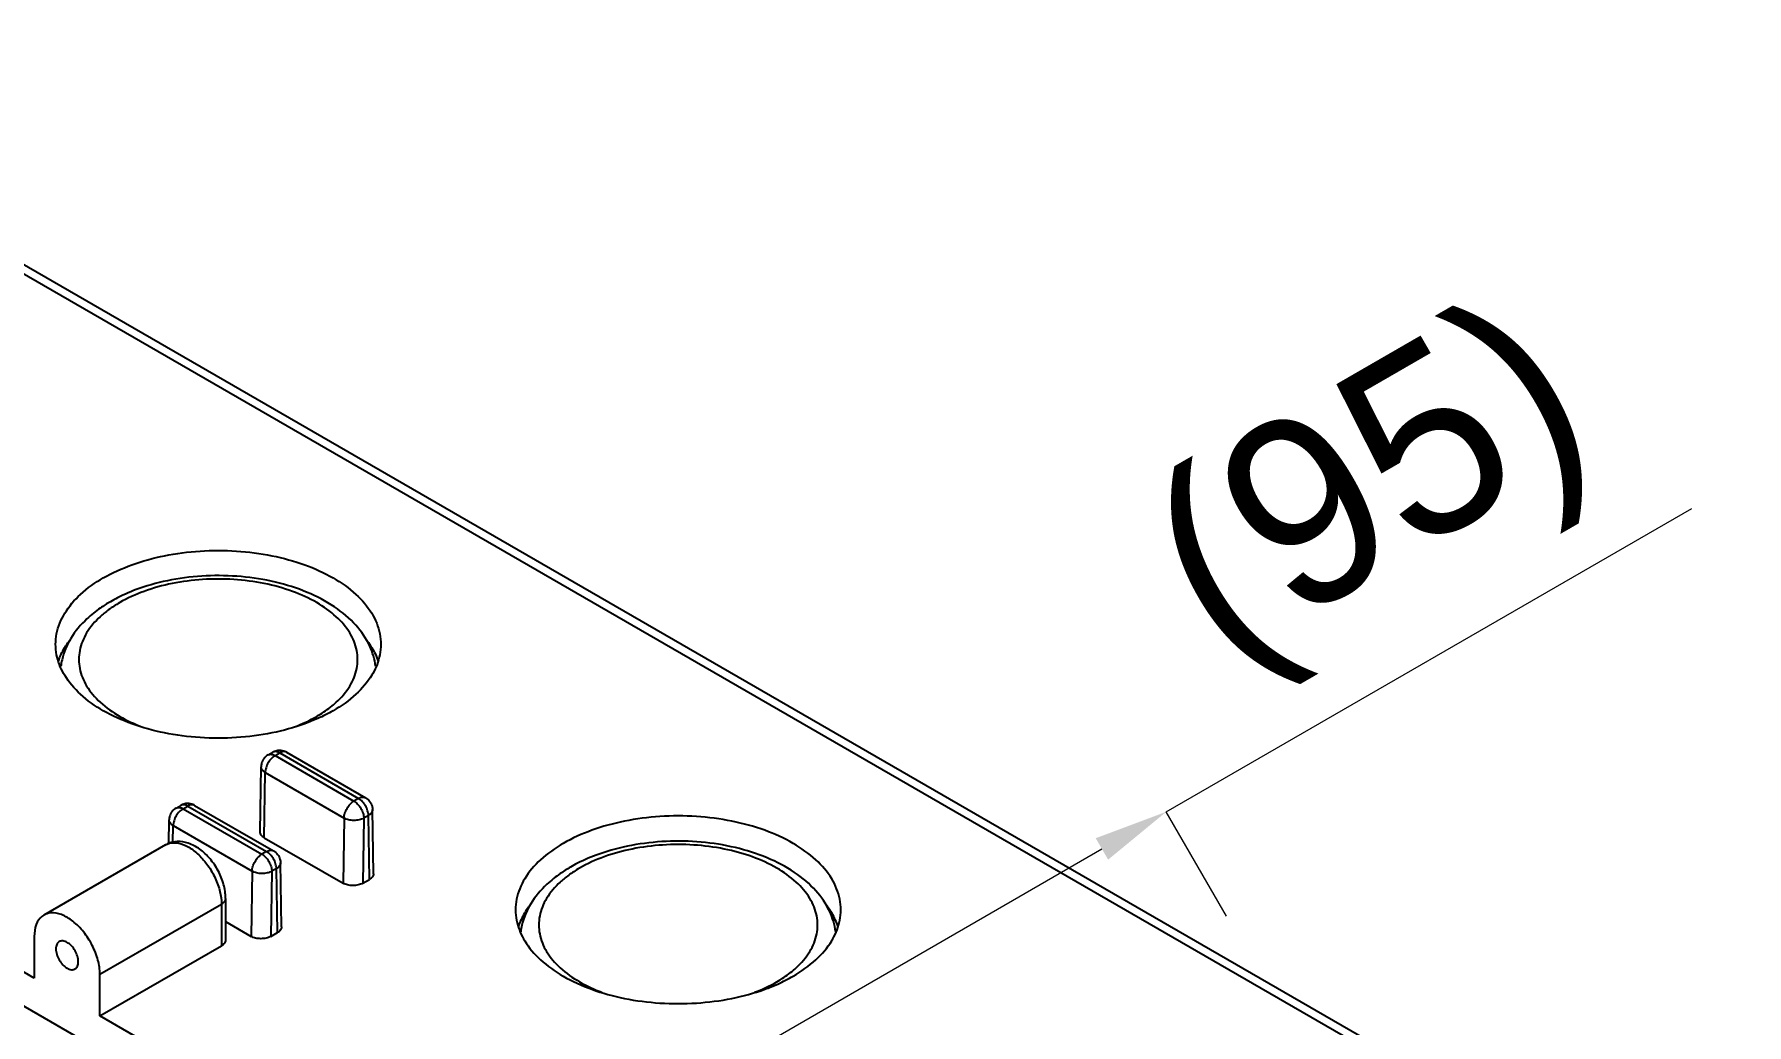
# Model space of a CAD drawing. Extents: x 0 to 1128, y 0 to 827.
# Drawn here: x 713.3 to 805.5, y 572.2 to 625.5 of the extents above; entities that cross this region are included whole.
import ezdxf

# ---------------------------------------------------------------- set-up
doc = ezdxf.new("R2010")
doc.units = 0
doc.header["$LTSCALE"] = 10
doc.header["$MEASUREMENT"] = 0
doc.header["$PDMODE"] = 3
doc.header["$PDSIZE"] = -10
doc.layers.get('0').update_dxf_attribs({"linetype": 'CONTINUOUS'})
doc.layers.get('DEFPOINTS').update_dxf_attribs({"linetype": 'CONTINUOUS'})
doc.styles.add('Daelim Dimension', font='')
doc.styles.get('Daelim Dimension').set_extended_font_data('나눔고딕')
doc.dimstyles.new('DEFAULT', dxfattribs={"dimscale": 2, "dimtxt": 2, "dimasz": 2, "dimexe": 0, "dimexo": 2, "dimgap": 1, "dimtad": 1, "dimdec": 0, "dimzin": 9, "dimdsep": 46, "dimtxsty": 'Daelim Dimension', "dimcen": 0.5, "dimclrd": 5, "dimclre": 5, "dimclrt": 256, "dimadec": 1, "dimazin": 0, "dimtfac": 1, "dimtdec": 0, "dimtix": 1, "dimtmove": 0, "dimatfit": 3, "dimfxl": 1, "dimtolj": 1, "dimtzin": 1, "dimlwd": 9, "dimlwe": 9, "dimarcsym": 0})

# ---------------------------------------------------------------- blocks, each defined once
blk = doc.blocks.new('*D5')
at = {"color": 5, "lineweight": 9, "ltscale": 0.5, "transparency": 16777216}
for p, q in [((774.245, 583.67), (802.521, 599.995)), ((777.486, 578.057), (774.245, 583.67)), ((744.743, 566.637), (770.781, 581.67)), ((744.52, 559.024), (741.279, 564.637))]:
    blk.add_line(p, q, dxfattribs=at)
at = {"color": 5, "ltscale": 0.5, "transparency": 16777216}
for points in [[(770.448, 582.248), (771.115, 581.093), (774.245, 583.67)], [(744.41, 567.215), (745.077, 566.06), (741.279, 564.637)]]:
    blk.add_solid(points, dxfattribs=at)
at = {"layer": 'DEFPOINTS', "color": 0, "ltscale": 0.5, "transparency": 16777216}
for p in [(774.245, 583.67), (779.486, 574.593), (746.52, 555.56)]:
    blk.add_point(p, dxfattribs=at)
at = {"color": 7, "ltscale": 0.5, "transparency": 16777216, "insert": (785.689, 600.499), "char_height": 10, "attachment_point": 5, "rotation": 29.99985, "style": 'Daelim Dimension'}
blk.add_mtext('\\A1;(95)', dxfattribs=at)

msp = doc.modelspace()

# ---------------------------------------------------------------- linework, layer by layer
at = {"color": 9, "linetype": 'Continuous'}
for p, q in [((804.727, 559.514), (690.528, 625.444)), ((725.541, 586.091), (725.541, 586.091)), ((726.164, 586.873), (726.164, 586.873)), ((726.291, 586.692), (726.539, 586.836)), ((726.291, 586.692), (730.533, 584.243)), ((726.539, 586.836), (730.782, 584.386)), ((725.708, 582.273), (725.76, 585.784)), ((725.76, 585.784), (730.003, 583.335)), ((730.782, 584.386), (730.533, 584.243)), ((721.214, 584.015), (721.214, 584.015)), ((721.34, 583.834), (721.589, 583.978)), ((721.34, 583.834), (725.583, 581.385)), ((721.589, 583.978), (725.831, 581.528)), ((730.003, 583.335), (729.95, 579.824)), ((731.064, 583.324), (731.011, 579.824)), ((731.312, 583.468), (731.064, 583.324)), ((731.364, 580.028), (731.312, 583.468)), ((731.532, 583.785), (731.532, 583.785)), ((720.59, 583.233), (720.59, 583.233)), ((720.796, 582.013), (720.81, 582.926)), ((720.81, 582.926), (725.053, 580.477)), ((725.831, 581.528), (725.583, 581.385)), ((726.362, 580.61), (726.113, 580.466)), ((726.414, 577.17), (726.362, 580.61)), ((726.581, 580.927), (726.581, 580.927)), ((725.053, 580.477), (725, 576.966)), ((726.113, 580.466), (726.061, 576.966)), ((716.868, 574.925), (723.409, 578.701)), ((723.409, 578.701), (723.409, 576.455))]:
    msp.add_line(p, q, dxfattribs=at)
at = {"color": 7, "linetype": 'Continuous'}
for p, q in [((805.476, 559.588), (691.278, 625.519)), ((713.333, 574.72), (658.002, 606.665)), ((771.493, 539.305), (658.709, 604.42)), ((725.488, 582.583), (725.541, 586.091)), ((725.916, 586.729), (726.164, 586.873)), ((726.914, 586.873), (731.157, 584.423)), ((720.965, 583.871), (721.214, 584.015)), ((721.964, 584.015), (726.206, 581.565)), ((731.584, 580.338), (731.532, 583.785)), ((720.571, 581.96), (720.59, 583.233)), ((720.391, 581.886), (713.851, 578.11)), ((725.708, 582.273), (729.95, 579.824)), ((726.634, 577.48), (726.581, 580.927)), ((731.011, 579.824), (731.364, 580.028)), ((723.629, 579.007), (723.629, 576.762)), ((723.629, 577.757), (725, 576.966)), ((713.333, 576.966), (713.333, 574.72)), ((726.061, 576.966), (726.414, 577.17)), ((716.868, 572.679), (723.409, 576.455)), ((716.868, 572.679), (716.868, 574.925)), ((772.2, 540.734), (716.868, 572.679))]:
    msp.add_line(p, q, dxfattribs=at)
for points, start_tangent, end_tangent in [([(717.045, 596.255), (718.577, 596.96), (720.342, 597.451), (722.252, 597.703), (724.212, 597.703), (726.122, 597.451), (727.887, 596.961), (729.419, 596.255), (730.641, 595.371), (731.491, 594.352), (731.927, 593.249), (731.981, 592.683)], (0.866027, 0.499998), (0.000004, -1)), ([(714.483, 592.683), (714.537, 593.249), (714.973, 594.352), (715.823, 595.371), (717.045, 596.255)], (-0.000004, 1), (0.866027, 0.499998)), ([(731.702, 591.512), (731.384, 592.59), (730.639, 593.707), (729.491, 594.693), (728.015, 595.48), (726.311, 596.029), (724.47, 596.325), (722.578, 596.365), (720.718, 596.149), (718.974, 595.683), (717.81, 595.185)], (-0.131885, 0.991265), (-0.890645, -0.4547)), ([(716.888, 594.635), (716.17, 594.057), (715.299, 593), (714.826, 591.856), (714.761, 591.497)], (-0.820775, -0.571252), (-0.126549, -0.99196)), ([(717.429, 594.978), (716.888, 594.635)], (-0.866027, -0.499998), (-0.820775, -0.571252)), ([(717.81, 595.185), (717.429, 594.978)], (-0.890645, -0.4547), (-0.866027, -0.499998)), ([(714.912, 591.119), (714.537, 592.117), (714.483, 592.683)], (-0.490536, 0.871421), (-0.000004, 1)), ([(714.633, 591.779), (714.961, 592.495)], (0.310352, 0.950622), (0.512342, 0.858781)), ([(714.961, 592.495), (714.973, 592.514)], (0.512342, 0.858781), (0.517433, 0.855723)), ([(714.973, 592.514), (715.189, 592.835)], (0.517433, 0.855723), (0.595517, 0.803343)), ([(731.244, 592.878), (731.491, 592.514)], (0.605406, -0.795917), (0.51749, -0.855689)), ([(731.491, 592.514), (731.503, 592.495)], (0.51749, -0.855689), (0.512385, -0.858756)), ([(731.503, 592.495), (731.832, 591.779)], (0.512385, -0.858756), (0.310333, -0.950628)), ([(731.981, 592.683), (731.927, 592.117), (731.551, 591.117)], (0.000004, -1), (-0.491039, -0.871137)), ([(714.973, 591.015), (714.912, 591.119)], (-0.51749, 0.855689), (-0.490536, 0.871421)), ([(728.589, 588.688), (727.888, 588.406), (726.122, 587.915), (724.212, 587.663), (722.253, 587.663), (720.342, 587.915), (718.577, 588.406), (717.045, 589.111), (715.823, 589.995), (714.973, 591.015)], (-0.912988, -0.407987), (-0.51749, 0.855689)), ([(731.491, 591.015), (730.641, 589.995), (729.419, 589.111)], (-0.517433, -0.855723), (-0.866027, -0.499998)), ([(731.551, 591.117), (731.491, 591.015)], (-0.491039, -0.871137), (-0.517433, -0.855723)), ([(729.419, 589.111), (728.589, 588.688)], (-0.866027, -0.499998), (-0.912988, -0.407987)), ([(726.512, 586.973), (726.25, 586.915), (726.193, 586.889)], (-0.999359, -0.035785), (-0.886867, -0.462025)), ([(726.914, 586.873), (726.824, 586.917), (726.539, 586.973), (726.512, 586.973)], (-0.865718, 0.500532), (-0.999359, -0.035785)), ([(725.916, 586.729), (725.699, 586.541), (725.567, 586.278), (725.541, 586.091)], (-0.866027, -0.499998), (-0.01513, -0.999886)), ([(726.193, 586.889), (726.164, 586.873)], (-0.886867, -0.462025), (-0.865678, -0.500601)), ([(731.157, 584.423), (731.374, 584.234), (731.506, 583.97), (731.532, 583.785)], (0.86603, -0.499992), (0.01533, -0.999882)), ([(720.965, 583.871), (720.749, 583.683), (720.617, 583.42), (720.59, 583.233)], (-0.866027, -0.499998), (-0.01513, -0.999886)), ([(721.243, 584.031), (721.214, 584.015)], (-0.886867, -0.462025), (-0.865678, -0.500601)), ([(721.562, 584.115), (721.3, 584.057), (721.243, 584.031)], (-0.999359, -0.035785), (-0.886867, -0.462025)), ([(721.964, 584.015), (721.874, 584.059), (721.589, 584.115), (721.562, 584.115)], (-0.865718, 0.500532), (-0.999359, -0.035785)), ([(756.73, 578.395), (756.676, 578.96), (756.24, 580.063), (755.39, 581.082), (754.168, 581.967), (752.636, 582.672), (750.871, 583.163), (748.961, 583.415), (747.001, 583.415), (745.091, 583.163), (743.326, 582.672), (741.794, 581.967)], (-0.000004, 1), (-0.866027, -0.499998)), ([(725.708, 582.273), (725.545, 582.414), (725.488, 582.579), (725.488, 582.583)], (-0.86603, 0.499992), (0.01624, 0.999868)), ([(723.629, 579.007), (723.522, 579.756), (723.229, 580.488), (722.79, 581.138), (722.235, 581.658), (721.622, 581.979), (721.031, 582.068), (720.503, 581.944), (720.39, 581.886)], (0, 1), (-0.864909, -0.501928)), ([(726.206, 581.565), (726.424, 581.376), (726.555, 581.112), (726.581, 580.927)], (0.86603, -0.499992), (0.01533, -0.999882)), ([(741.794, 581.967), (740.572, 581.082), (739.722, 580.063), (739.286, 578.96), (739.232, 578.395)], (-0.866027, -0.499998), (0.000004, -1)), ([(756.45, 577.224), (756.133, 578.302), (755.388, 579.418), (754.24, 580.405), (752.764, 581.192), (751.059, 581.74), (749.218, 582.037), (747.327, 582.076), (745.467, 581.86), (743.723, 581.394), (742.559, 580.897)], (-0.131885, 0.991265), (-0.890645, -0.4547)), ([(742.178, 580.689), (741.637, 580.347)], (-0.866027, -0.499998), (-0.820775, -0.571252)), ([(742.559, 580.897), (742.178, 580.689)], (-0.890645, -0.4547), (-0.866027, -0.499998)), ([(731.011, 579.824), (730.768, 579.73), (730.481, 579.697), (730.194, 579.73), (729.95, 579.824)], (-0.866027, -0.499998), (-0.86603, 0.499992)), ([(731.584, 580.338), (731.584, 580.334), (731.527, 580.168), (731.364, 580.028)], (0.016555, -0.999863), (-0.866027, -0.499998)), ([(741.637, 580.347), (740.919, 579.769), (740.048, 578.712), (739.574, 577.567), (739.51, 577.209)], (-0.820775, -0.571252), (-0.126549, -0.99196)), ([(713.85, 578.109), (713.746, 578.039), (713.439, 577.602), (713.333, 576.966)], (-0.87059, -0.492009), (0, -1)), ([(716.868, 574.925), (716.762, 575.684), (716.455, 576.475), (715.985, 577.203), (715.408, 577.778), (714.794, 578.133), (714.217, 578.223), (713.85, 578.109)], (0, 1), (-0.87059, -0.492009)), ([(739.232, 578.395), (739.286, 577.829), (739.661, 576.83)], (0.000004, -1), (0.490536, -0.871421)), ([(739.71, 578.206), (739.382, 577.49)], (-0.512342, -0.858781), (-0.310352, -0.950622)), ([(739.722, 578.226), (739.71, 578.206)], (-0.517433, -0.855723), (-0.512342, -0.858781)), ([(739.937, 578.546), (739.722, 578.226)], (-0.595517, -0.803343), (-0.517433, -0.855723)), ([(756.24, 578.226), (755.992, 578.589)], (-0.51749, 0.855689), (-0.605406, 0.795917)), ([(756.252, 578.206), (756.24, 578.226)], (-0.512385, 0.858756), (-0.51749, 0.855689)), ([(756.58, 577.49), (756.252, 578.206)], (-0.310333, 0.950628), (-0.512385, 0.858756)), ([(756.3, 576.828), (756.676, 577.829), (756.73, 578.395)], (0.491039, 0.871137), (-0.000004, 1)), ([(726.061, 576.966), (725.817, 576.872), (725.53, 576.839), (725.243, 576.872), (725, 576.966)], (-0.866027, -0.499998), (-0.86603, 0.499992)), ([(726.634, 577.48), (726.634, 577.476), (726.577, 577.31), (726.414, 577.17)], (0.016555, -0.999863), (-0.866027, -0.499998)), ([(739.661, 576.83), (739.722, 576.726)], (0.490536, -0.871421), (0.51749, -0.855689)), ([(756.24, 576.726), (756.3, 576.828)], (0.517433, 0.855723), (0.491039, 0.871137)), ([(714.676, 576.681), (714.545, 576.531), (714.5, 576.292)], (-0.866307, -0.499512), (0, -1)), ([(714.5, 576.292), (714.545, 576), (714.676, 575.7), (714.871, 575.437), (715.101, 575.251), (715.331, 575.171), (715.526, 575.209)], (0, -1), (0.866307, 0.499512)), ([(715.702, 575.598), (715.656, 575.89), (715.526, 576.191), (715.331, 576.454), (715.101, 576.639), (714.871, 576.719), (714.676, 576.681)], (0, 1), (-0.866307, -0.499512)), ([(723.629, 576.762), (723.572, 576.596), (723.409, 576.455)], (-0.000001, -1), (-0.866027, -0.499998)), ([(739.722, 576.726), (740.572, 575.707), (741.794, 574.823), (743.326, 574.117), (745.091, 573.626), (747.001, 573.375), (748.961, 573.375), (750.871, 573.626), (752.636, 574.117), (753.338, 574.4)], (0.51749, -0.855689), (0.912988, 0.407987)), ([(754.168, 574.823), (755.39, 575.707), (756.24, 576.726)], (0.866027, 0.499998), (0.517433, 0.855723)), ([(715.526, 575.209), (715.656, 575.359), (715.702, 575.598)], (0.866307, 0.499512), (0, 1)), ([(753.338, 574.4), (754.168, 574.823)], (0.912988, 0.407987), (0.866027, 0.499998))]:
    msp.add_spline(points, degree=3, dxfattribs=dict(at, start_tangent=start_tangent, end_tangent=end_tangent))
at = {"color": 9, "linetype": 'Continuous'}
for points, start_tangent, end_tangent in [([(729.582, 589.562), (730.311, 590.436), (730.685, 591.382), (730.685, 592.351), (730.311, 593.297), (729.582, 594.17), (728.535, 594.929), (727.222, 595.533), (725.708, 595.954), (724.071, 596.169), (722.392, 596.169), (720.754, 595.953), (719.241, 595.533), (717.929, 594.928)], (0.736491, 0.676447), (-0.866027, -0.499998)), ([(717.091, 594.352), (716.882, 594.171)], (-0.771717, -0.635966), (-0.736491, -0.676447)), ([(717.609, 594.732), (717.091, 594.352)], (-0.83697, -0.547249), (-0.771717, -0.635966)), ([(717.929, 594.928), (717.609, 594.732)], (-0.866027, -0.499998), (-0.83697, -0.547249)), ([(716.882, 594.171), (716.153, 593.297), (715.779, 592.351), (715.779, 591.382), (716.153, 590.436), (716.882, 589.563), (717.929, 588.804), (719.126, 588.243)], (-0.736491, -0.676447), (0.935567, -0.35315)), ([(727.339, 588.243), (728.536, 588.805)], (0.935505, 0.353314), (0.866027, 0.499998)), ([(728.536, 588.805), (729.28, 589.306)], (0.866027, 0.499998), (0.785608, 0.618725)), ([(729.28, 589.306), (729.582, 589.562)], (0.785608, 0.618725), (0.736491, 0.676447)), ([(725.76, 585.784), (725.597, 585.925), (725.541, 586.089), (725.541, 586.091)], (-0.86603, 0.499992), (0.015849, 0.999874)), ([(726.291, 586.692), (726.093, 586.534), (725.92, 586.305), (725.804, 586.041), (725.76, 585.784)], (-0.866027, -0.499998), (-0.014984, -0.999888)), ([(725.916, 586.729), (726.088, 586.763), (726.123, 586.758)], (0.866028, 0.499995), (0.983202, -0.18252)), ([(726.123, 586.758), (726.291, 586.692)], (0.983202, -0.18252), (0.86603, -0.499992)), ([(726.539, 586.836), (726.335, 586.906), (726.164, 586.873)], (-0.86603, 0.499992), (-0.866748, -0.498746)), ([(726.914, 586.873), (726.912, 586.874), (726.741, 586.906), (726.539, 586.836)], (-0.86532, 0.50122), (-0.866027, -0.499998)), ([(730.003, 583.335), (730.046, 583.591), (730.162, 583.853), (730.332, 584.081), (730.533, 584.243)], (0.014984, 0.999888), (0.866027, 0.499998)), ([(730.533, 584.243), (730.733, 584.082), (730.907, 583.85), (731.023, 583.583), (731.064, 583.324)], (0.86603, -0.499992), (0, -1)), ([(730.782, 584.386), (730.983, 584.457), (731.153, 584.425), (731.157, 584.423)], (0.866027, 0.499998), (0.864755, -0.502194)), ([(731.312, 583.468), (731.271, 583.727), (731.155, 583.993), (730.982, 584.226), (730.782, 584.386)], (0, 1), (-0.86603, 0.499992)), ([(721.34, 583.834), (721.142, 583.676), (720.97, 583.447), (720.853, 583.183), (720.81, 582.926)], (-0.866027, -0.499998), (-0.014984, -0.999888)), ([(720.965, 583.871), (721.137, 583.905), (721.173, 583.9)], (0.866028, 0.499995), (0.983202, -0.18252)), ([(721.173, 583.9), (721.34, 583.834)], (0.983202, -0.18252), (0.86603, -0.499992)), ([(721.589, 583.978), (721.385, 584.048), (721.214, 584.015)], (-0.86603, 0.499992), (-0.866748, -0.498746)), ([(721.964, 584.015), (721.962, 584.016), (721.79, 584.048), (721.589, 583.978)], (-0.86532, 0.50122), (-0.866027, -0.499998)), ([(731.064, 583.324), (730.819, 583.234), (730.53, 583.205), (730.242, 583.241), (730.003, 583.335)], (-0.87355, -0.486734), (-0.86603, 0.499992)), ([(731.532, 583.785), (731.532, 583.783), (731.475, 583.613), (731.312, 583.468)], (0.015864, -0.999874), (-0.858437, -0.512918)), ([(720.81, 582.926), (720.647, 583.067), (720.59, 583.231), (720.59, 583.233)], (-0.86603, 0.499992), (0.015849, 0.999874)), ([(720.392, 581.885), (720.571, 581.964)], (0.866032, 0.499988), (0.955217, 0.295907)), ([(720.571, 581.964), (720.603, 581.973), (720.625, 581.978)], (0.955217, 0.295907), (0.972601, 0.232482)), ([(720.625, 581.978), (721.095, 581.978), (721.642, 581.762), (722.188, 581.347), (722.681, 580.772), (723.072, 580.095), (723.323, 579.381), (723.409, 578.701)], (0.972601, 0.232482), (0, -1)), ([(725.831, 581.528), (726.032, 581.599), (726.203, 581.567), (726.206, 581.565)], (0.866027, 0.499998), (0.864755, -0.502194)), ([(726.362, 580.61), (726.321, 580.869), (726.205, 581.135), (726.031, 581.368), (725.831, 581.528)], (0, 1), (-0.86603, 0.499992)), ([(754.331, 575.274), (755.06, 576.147), (755.434, 577.093), (755.434, 578.063), (755.06, 579.008), (754.331, 579.882), (753.284, 580.64), (751.971, 581.245), (750.457, 581.665), (748.82, 581.881), (747.14, 581.881), (745.503, 581.665), (743.99, 581.244), (742.678, 580.64)], (0.736491, 0.676447), (-0.866027, -0.499998)), ([(725.053, 580.477), (725.096, 580.733), (725.211, 580.995), (725.382, 581.223), (725.583, 581.385)], (0.014984, 0.999888), (0.866027, 0.499998)), ([(725.583, 581.385), (725.783, 581.224), (725.956, 580.991), (726.073, 580.725), (726.113, 580.466)], (0.86603, -0.499992), (0, -1)), ([(726.581, 580.927), (726.581, 580.925), (726.525, 580.755), (726.362, 580.61)], (0.015864, -0.999874), (-0.858437, -0.512918)), ([(742.678, 580.64), (742.358, 580.443)], (-0.866027, -0.499998), (-0.83697, -0.547249)), ([(726.113, 580.466), (725.869, 580.376), (725.58, 580.347), (725.292, 580.383), (725.053, 580.477)], (-0.87355, -0.486734), (-0.86603, 0.499992)), ([(741.631, 579.882), (740.902, 579.009), (740.528, 578.063), (740.528, 577.093), (740.902, 576.148), (741.631, 575.274), (742.678, 574.516), (743.875, 573.955)], (-0.736491, -0.676447), (0.935567, -0.35315)), ([(741.84, 580.064), (741.631, 579.882)], (-0.771717, -0.635966), (-0.736491, -0.676447)), ([(742.358, 580.443), (741.84, 580.064)], (-0.83697, -0.547249), (-0.771717, -0.635966)), ([(723.629, 579.007), (723.572, 578.841), (723.409, 578.701)], (-0.000001, -1), (-0.866027, -0.499998)), ([(753.284, 574.516), (754.029, 575.017)], (0.866027, 0.499998), (0.785608, 0.618725)), ([(754.029, 575.017), (754.331, 575.274)], (0.785608, 0.618725), (0.736491, 0.676447)), ([(752.088, 573.955), (753.284, 574.516)], (0.935505, 0.353314), (0.866027, 0.499998))]:
    msp.add_spline(points, degree=3, dxfattribs=dict(at, start_tangent=start_tangent, end_tangent=end_tangent))

# ---------------------------------------------------------------- dimensions: what is measured, and where the dimension line sits
at = {"color": 5, "ltscale": 0.5}
dim = msp.add_linear_dim(base=(774.245, 583.67), p1=(746.52, 555.56), p2=(779.486, 574.593), angle=29.99985, text='(95)', dimstyle='DEFAULT', override={"dimtxt": 5, "dimclrt": 7}, dxfattribs=at)
dim.commit()
dim.dimension.update_dxf_attribs({"geometry": '*D5', "text_midpoint": (790.115, 592.832), "dimtype": 161})

doc.saveas('drawing.dxf')
